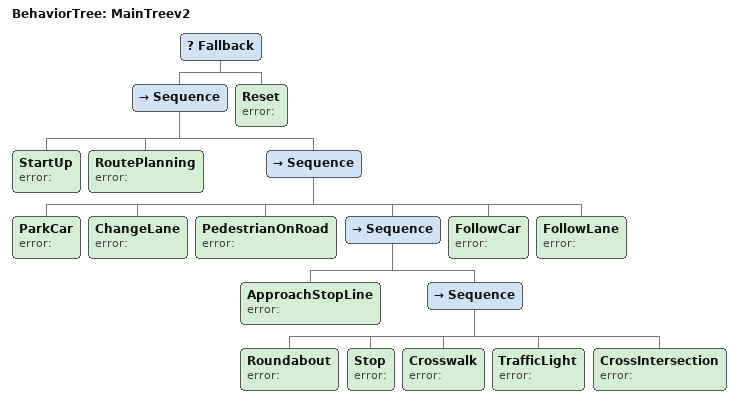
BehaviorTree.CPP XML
<?xml version="1.0" encoding="UTF-8"?>
<root BTCPP_format="4"
      main_tree_to_execute="MainTreev2">
  <BehaviorTree ID="MainTreev2">
    <Fallback>
      <Sequence>
        <StartUp error=""/>
        <RoutePlanning error=""/>
        <Sequence>
          <ParkCar error=""/>
          <ChangeLane error=""/>
          <PedestrianOnRoad error=""/>
          <Sequence>
            <ApproachStopLine error=""/>
            <Sequence>
              <Roundabout error=""/>
              <Stop error=""/>
              <Crosswalk error=""/>
              <TrafficLight error=""/>
              <CrossIntersection error=""/>
            </Sequence>
          </Sequence>
          <FollowCar error=""/>
          <FollowLane error=""/>
        </Sequence>
      </Sequence>
      <Reset error=""/>
    </Fallback>
  </BehaviorTree>

</root>
